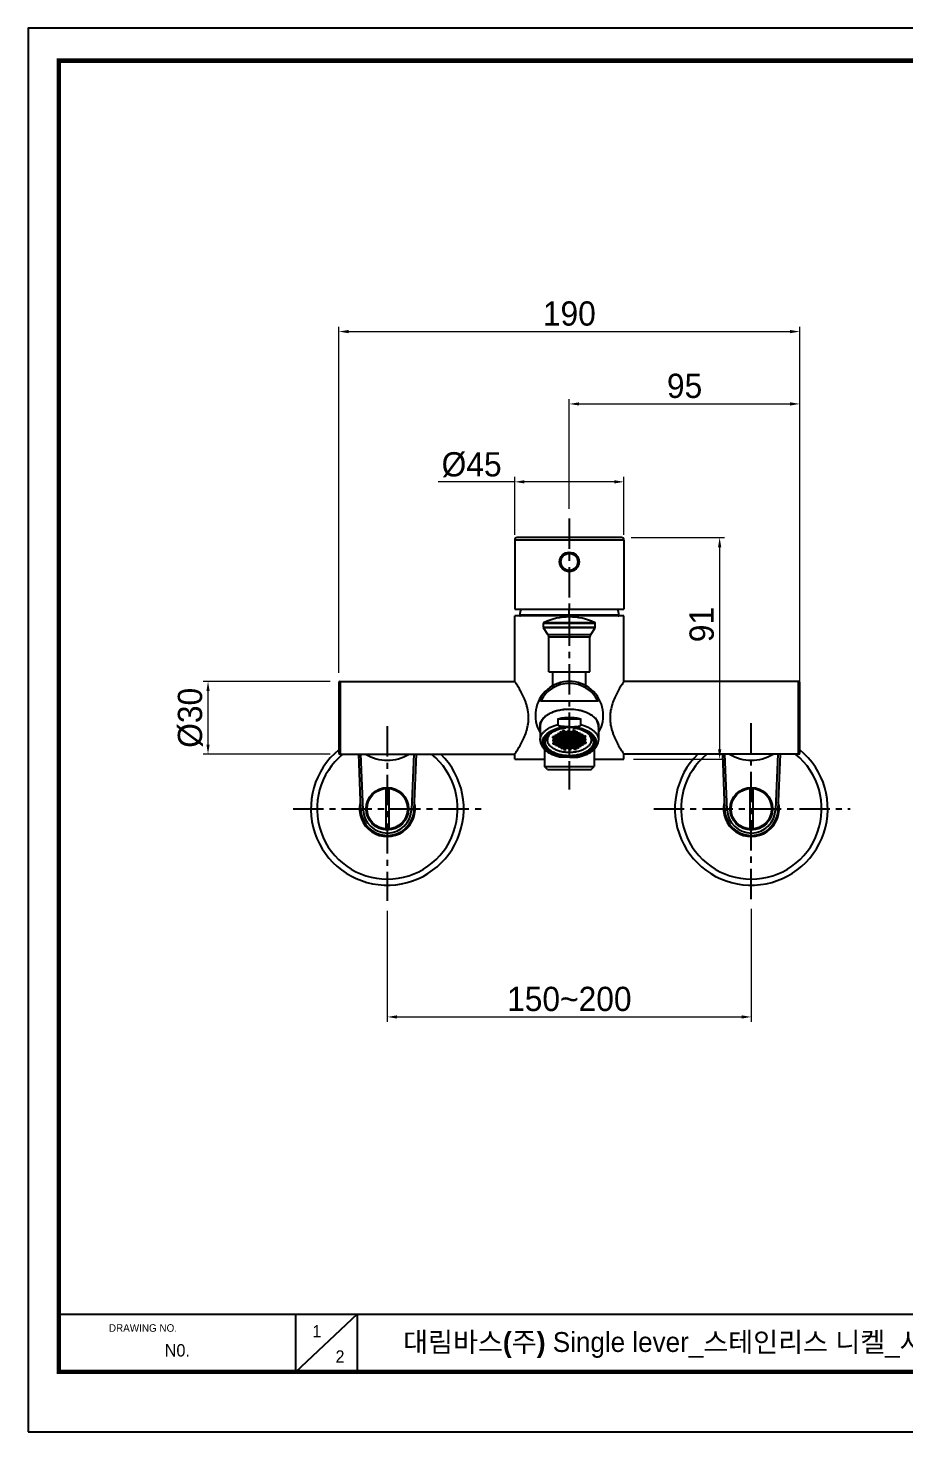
# Model space of a CAD drawing. Extents: x 0 to 790, y 0 to 579.
# Drawn here: x 0 to 361, y 0 to 579 of the extents above; entities that cross this region are included whole.
import ezdxf

# ---------------------------------------------------------------- set-up
doc = ezdxf.new("R2010")
doc.units = 0
doc.header["$LTSCALE"] = 10
doc.header["$MEASUREMENT"] = 0
doc.header["$PDMODE"] = 3
doc.header["$PDSIZE"] = -10
doc.linetypes.add('CENTER', pattern=[2, 1.25, -0.25, 0.25, -0.25])
doc.layers.get('0').update_dxf_attribs({"linetype": 'CONTINUOUS'})
doc.layers.get('DEFPOINTS').update_dxf_attribs({"linetype": 'CONTINUOUS'})
doc.layers.add('DEFAULT_1', color=7, linetype='CENTER')
doc.styles.add('Daelim Dimension', font='H2GTRE.TTF')
doc.styles.get("Standard").update_dxf_attribs({"font": 'H2GTRE.TTF'})
doc.styles.add('단선완성형', font='')
doc.styles.get('단선완성형').set_extended_font_data('Gulim')
doc.dimstyles.new('DEFAULT', dxfattribs={"dimscale": 2, "dimtxt": 2, "dimasz": 2, "dimexe": 0, "dimexo": 2, "dimgap": 1, "dimtad": 1, "dimdec": 1, "dimzin": 9, "dimdsep": 46, "dimtxsty": 'Daelim Dimension', "dimcen": 0.5, "dimclrd": 252, "dimclre": 252, "dimclrt": 3, "dimadec": 1, "dimazin": 0, "dimtfac": 1, "dimtdec": 1, "dimtix": 1, "dimtmove": 0, "dimatfit": 3, "dimfxl": 1, "dimtolj": 1, "dimtzin": 1, "dimlwd": 9, "dimlwe": 9, "dimarcsym": 0})

# ---------------------------------------------------------------- blocks, each defined once
blk = doc.blocks.new('*D0')
at = {"color": 5, "lineweight": 9, "ltscale": 0.5, "transparency": 16777216}
for p, q in [((128.04, 312.9), (128.04, 455.63)), ((132.04, 453.63), (314.04, 453.63)), ((318.04, 298.4), (318.04, 455.63))]:
    blk.add_line(p, q, dxfattribs=at)
at = {"color": 5, "ltscale": 0.5, "transparency": 16777216}
for points in [[(132.04, 454.3), (132.04, 452.97), (128.04, 453.63)], [(314.04, 454.3), (314.04, 452.97), (318.04, 453.63)]]:
    blk.add_solid(points, dxfattribs=at)
at = {"layer": 'DEFPOINTS', "color": 0, "ltscale": 0.5, "transparency": 16777216}
for p in [(318.04, 453.63), (128.04, 308.9), (318.04, 294.4)]:
    blk.add_point(p, dxfattribs=at)
at = {"color": 7, "ltscale": 0.5, "transparency": 16777216, "insert": (223.04, 466.09), "char_height": 10, "attachment_point": 2, "style": 'Daelim Dimension'}
blk.add_mtext('\\A1;190', dxfattribs=at)
blk = doc.blocks.new('*D1')
at = {"color": 5, "lineweight": 9, "ltscale": 0.5, "transparency": 16777216}
for p, q in [((223.04, 380.56), (223.04, 425.81)), ((227.04, 423.81), (314.04, 423.81)), ((318.04, 312.9), (318.04, 425.81))]:
    blk.add_line(p, q, dxfattribs=at)
at = {"color": 5, "ltscale": 0.5, "transparency": 16777216}
for points in [[(227.04, 424.48), (227.04, 423.15), (223.04, 423.81)], [(314.04, 424.48), (314.04, 423.15), (318.04, 423.81)]]:
    blk.add_solid(points, dxfattribs=at)
at = {"layer": 'DEFPOINTS', "color": 0, "ltscale": 0.5, "transparency": 16777216}
for p in [(318.04, 423.81), (223.04, 376.56), (318.04, 308.9)]:
    blk.add_point(p, dxfattribs=at)
at = {"color": 7, "ltscale": 0.5, "transparency": 16777216, "insert": (270.54, 436.27), "char_height": 10, "attachment_point": 2, "style": 'Daelim Dimension'}
blk.add_mtext('\\A1;95', dxfattribs=at)
blk = doc.blocks.new('*D2')
at = {"color": 5, "lineweight": 9, "ltscale": 0.5, "transparency": 16777216}
for p, q in [((200.54, 369.9), (200.54, 393.69)), ((245.54, 369.9), (245.54, 393.69)), ((200.54, 391.69), (169.03, 391.69)), ((241.54, 391.69), (204.54, 391.69))]:
    blk.add_line(p, q, dxfattribs=at)
at = {"color": 5, "ltscale": 0.5, "transparency": 16777216}
for points in [[(204.54, 392.36), (204.54, 391.03), (200.54, 391.69)], [(241.54, 392.36), (241.54, 391.03), (245.54, 391.69)]]:
    blk.add_solid(points, dxfattribs=at)
at = {"layer": 'DEFPOINTS', "color": 0, "ltscale": 0.5, "transparency": 16777216}
for p in [(245.54, 391.69), (200.54, 365.9), (245.54, 365.9)]:
    blk.add_point(p, dxfattribs=at)
at = {"color": 7, "ltscale": 0.5, "transparency": 16777216, "insert": (182.78, 403.92), "char_height": 10, "attachment_point": 2, "style": 'Daelim Dimension'}
blk.add_mtext('\\A1;%%c45', dxfattribs=at)
blk = doc.blocks.new('*D3')
at = {"color": 5, "lineweight": 9, "ltscale": 0.5, "transparency": 16777216}
for p, q in [((124.54, 309.4), (72.16, 309.4)), ((74.16, 283.4), (74.16, 305.4)), ((124.54, 279.4), (72.16, 279.4))]:
    blk.add_line(p, q, dxfattribs=at)
at = {"color": 5, "ltscale": 0.5, "transparency": 16777216}
for points in [[(73.49, 305.4), (74.82, 305.4), (74.16, 309.4)], [(73.49, 283.4), (74.82, 283.4), (74.16, 279.4)]]:
    blk.add_solid(points, dxfattribs=at)
at = {"layer": 'DEFPOINTS', "color": 0, "ltscale": 0.5, "transparency": 16777216}
for p in [(74.16, 309.4), (128.54, 309.4), (128.54, 279.4)]:
    blk.add_point(p, dxfattribs=at)
at = {"color": 7, "ltscale": 0.5, "transparency": 16777216, "insert": (61.7, 294.4), "char_height": 10, "attachment_point": 2, "rotation": 90, "style": 'Daelim Dimension'}
blk.add_mtext('\\A1;%%c30', dxfattribs=at)
blk = doc.blocks.new('*D4')
at = {"color": 5, "lineweight": 9, "ltscale": 0.5, "transparency": 16777216}
for p, q in [((148.04, 214.89), (148.04, 169.08)), ((298.04, 215.68), (298.04, 169.08)), ((152.04, 171.08), (294.04, 171.08))]:
    blk.add_line(p, q, dxfattribs=at)
at = {"color": 5, "ltscale": 0.5, "transparency": 16777216}
for points in [[(152.04, 171.74), (152.04, 170.41), (148.04, 171.08)], [(294.04, 171.74), (294.04, 170.41), (298.04, 171.08)]]:
    blk.add_solid(points, dxfattribs=at)
at = {"layer": 'DEFPOINTS', "color": 0, "ltscale": 0.5, "transparency": 16777216}
for p in [(148.04, 218.89), (298.04, 219.68), (298.04, 171.08)]:
    blk.add_point(p, dxfattribs=at)
at = {"color": 7, "ltscale": 0.5, "transparency": 16777216, "insert": (223.04, 183.52), "char_height": 10, "attachment_point": 2, "style": 'Daelim Dimension'}
blk.add_mtext('\\A1;150~200', dxfattribs=at)
blk = doc.blocks.new('*D9')
at = {"color": 5, "lineweight": 9, "ltscale": 0.5, "transparency": 16777216}
for p, q in [((248.54, 368.7), (286.98, 368.7)), ((284.98, 364.7), (284.98, 281.4)), ((249.54, 277.4), (286.98, 277.4))]:
    blk.add_line(p, q, dxfattribs=at)
at = {"color": 5, "ltscale": 0.5, "transparency": 16777216}
for points in [[(284.32, 364.7), (285.65, 364.7), (284.98, 368.7)], [(284.32, 281.4), (285.65, 281.4), (284.98, 277.4)]]:
    blk.add_solid(points, dxfattribs=at)
at = {"layer": 'DEFPOINTS', "color": 0, "ltscale": 0.5, "transparency": 16777216}
for p in [(244.54, 368.7), (245.54, 277.4), (284.98, 277.4)]:
    blk.add_point(p, dxfattribs=at)
at = {"color": 7, "ltscale": 0.5, "transparency": 16777216, "insert": (272.56, 332.85), "char_height": 10, "attachment_point": 2, "rotation": 90, "style": 'Daelim Dimension'}
blk.add_mtext('\\A1;91', dxfattribs=at)

msp = doc.modelspace()

# ---------------------------------------------------------------- linework, layer by layer
at = {"linetype": 'Continuous'}
for p, q in [((200.54, 367.7), (200.54, 339.2)), ((245.54, 367.7), (200.54, 367.7)), ((244.54, 368.7), (201.54, 368.7)), ((245.54, 367.7), (245.54, 339.2)), ((200.54, 339.2), (245.54, 339.2)), ((200.54, 309.4), (200.54, 336.4)), ((245.54, 336.4), (200.54, 336.4)), ((222.94, 336.75), (202.59, 336.75)), ((223.04, 336.75), (222.94, 336.75)), ((223.04, 336.75), (223.04, 339.2)), ((243.49, 336.75), (223.04, 336.75)), ((245.54, 309.4), (245.54, 336.4)), ((212.34, 331.82), (212.34, 333.28)), ((233.74, 333.28), (212.34, 333.28)), ((212.34, 331.82), (233.74, 331.82)), ((214.21, 328.8), (212.42, 331.54)), ((233.65, 331.54), (212.42, 331.54)), ((212.63, 333.73), (233.44, 333.73)), ((231.86, 328.8), (233.65, 331.54)), ((233.74, 331.82), (233.74, 333.28)), ((214.21, 328.8), (231.86, 328.8)), ((214.54, 313.3), (214.54, 327.71)), ((231.54, 327.71), (214.54, 327.71)), ((231.54, 313.3), (231.54, 327.71)), ((214.54, 313.3), (231.54, 313.3)), ((216.29, 307.9), (216.29, 313.3)), ((229.79, 307.9), (229.79, 313.3)), ((128.04, 308.9), (128.04, 279.9)), ((128.54, 309.4), (128.54, 279.4)), ((128.54, 309.4), (200.54, 309.4)), ((216.29, 307.9), (216.82, 307.9)), ((229.29, 307.9), (229.79, 307.9)), ((317.54, 309.4), (245.54, 309.4)), ((317.54, 279.4), (317.54, 309.4)), ((318.04, 279.9), (318.04, 308.9)), ((211.28, 301.4), (234.79, 301.4)), ((211.04, 290.99), (211.04, 285.25)), ((218.24, 294.02), (227.83, 294.02)), ((218.24, 294.02), (218.24, 291.56)), ((222.99, 290.74), (223.04, 290.74)), ((227.83, 291.56), (227.83, 294.02)), ((235.04, 290.99), (235.04, 285.25)), ((214.04, 286.2), (213.56, 286.64)), ((213.91, 284.96), (214.08, 284.86)), ((214.04, 287.28), (214.04, 285.25)), ((216.6, 286.67), (216.1, 286.51)), ((216.1, 286.51), (216.1, 286.18)), ((216.1, 286.18), (216.6, 286.01)), ((216.68, 285.46), (216.18, 285.29)), ((216.18, 285.29), (216.18, 284.96)), ((216.18, 284.96), (216.68, 284.79)), ((216.75, 284.24), (216.25, 284.07)), ((216.25, 284.07), (216.25, 283.74)), ((216.25, 283.74), (216.75, 283.58)), ((217.1, 286.51), (216.6, 286.67)), ((216.6, 286.01), (216.6, 286.67)), ((216.6, 286.01), (217.1, 286.18)), ((217.18, 285.29), (216.68, 285.46)), ((216.68, 284.79), (216.68, 285.46)), ((216.68, 284.79), (217.18, 284.96)), ((217.25, 284.07), (216.75, 284.24)), ((216.75, 283.58), (216.75, 284.24)), ((216.75, 283.58), (217.25, 283.74)), ((217.1, 286.18), (217.1, 286.51)), ((217.62, 287.3), (217.12, 287.14)), ((217.12, 287.14), (217.12, 286.8)), ((217.12, 286.8), (217.62, 286.64)), ((217.18, 284.96), (217.18, 285.29)), ((217.7, 286.09), (217.2, 285.92)), ((217.2, 285.92), (217.2, 285.59)), ((217.2, 285.59), (217.7, 285.42)), ((217.25, 283.74), (217.25, 284.07)), ((217.77, 284.87), (217.27, 284.7)), ((217.27, 284.7), (217.27, 284.37)), ((217.27, 284.37), (217.77, 284.21)), ((217.85, 283.65), (217.35, 283.49)), ((218.12, 287.14), (217.62, 287.3)), ((217.62, 286.64), (217.62, 287.3)), ((217.62, 286.64), (218.12, 286.8)), ((218.2, 285.92), (217.7, 286.09)), ((217.7, 285.42), (217.7, 286.09)), ((217.7, 285.42), (218.2, 285.59)), ((218.27, 284.7), (217.77, 284.87)), ((217.77, 284.21), (217.77, 284.87)), ((217.77, 284.21), (218.27, 284.37)), ((218.35, 283.49), (217.85, 283.65)), ((217.85, 282.99), (217.85, 283.65)), ((218.12, 286.8), (218.12, 287.14)), ((218.65, 287.93), (218.15, 287.76)), ((218.15, 287.76), (218.15, 287.43)), ((218.15, 287.43), (218.65, 287.27)), ((218.2, 285.59), (218.2, 285.92)), ((218.72, 286.71), (218.22, 286.55)), ((218.22, 286.55), (218.22, 286.22)), ((218.22, 286.22), (218.72, 286.05)), ((218.27, 284.37), (218.27, 284.7)), ((218.8, 285.5), (218.3, 285.33)), ((218.3, 285.33), (218.3, 285)), ((218.3, 285), (218.8, 284.84)), ((218.87, 284.28), (218.37, 284.12)), ((218.37, 284.12), (218.37, 283.79)), ((218.37, 283.79), (218.87, 283.62)), ((219.15, 287.76), (218.65, 287.93)), ((218.65, 287.27), (218.65, 287.93)), ((218.65, 287.27), (219.15, 287.43)), ((219.22, 286.55), (218.72, 286.71)), ((218.72, 286.05), (218.72, 286.71)), ((218.72, 286.05), (219.22, 286.22)), ((219.3, 285.33), (218.8, 285.5)), ((218.8, 284.84), (218.8, 285.5)), ((218.8, 284.84), (219.3, 285)), ((219.37, 284.12), (218.87, 284.28)), ((218.87, 283.62), (218.87, 284.28)), ((218.87, 283.62), (219.37, 283.79)), ((219.15, 287.43), (219.15, 287.76)), ((219.67, 288.56), (219.17, 288.39)), ((219.17, 288.39), (219.17, 288.06)), ((219.17, 288.06), (219.67, 287.9)), ((219.22, 286.22), (219.22, 286.55)), ((219.74, 287.34), (219.24, 287.18)), ((219.24, 287.18), (219.24, 286.85)), ((219.24, 286.85), (219.74, 286.68)), ((219.3, 285), (219.3, 285.33)), ((219.82, 286.13), (219.32, 285.96)), ((219.32, 285.96), (219.32, 285.63)), ((219.32, 285.63), (219.82, 285.47)), ((219.37, 283.79), (219.37, 284.12)), ((219.89, 284.91), (219.39, 284.75)), ((219.39, 284.75), (219.39, 284.41)), ((219.39, 284.41), (219.89, 284.25)), ((219.97, 283.7), (219.47, 283.53)), ((220.17, 288.39), (219.67, 288.56)), ((219.67, 287.9), (219.67, 288.56)), ((219.67, 287.9), (220.17, 288.06)), ((220.24, 287.18), (219.74, 287.34)), ((219.74, 286.68), (219.74, 287.34)), ((219.74, 286.68), (220.24, 286.85)), ((220.32, 285.96), (219.82, 286.13)), ((219.82, 285.47), (219.82, 286.13)), ((219.82, 285.47), (220.32, 285.63)), ((220.39, 284.75), (219.89, 284.91)), ((219.89, 284.25), (219.89, 284.91)), ((219.89, 284.25), (220.39, 284.41)), ((220.47, 283.53), (219.97, 283.7)), ((219.97, 283.03), (219.97, 283.7)), ((220.17, 288.06), (220.17, 288.39)), ((220.69, 289.19), (220.19, 289.02)), ((220.19, 289.02), (220.19, 288.69)), ((220.19, 288.69), (220.69, 288.53)), ((220.24, 286.85), (220.24, 287.18)), ((220.77, 287.97), (220.27, 287.81)), ((220.27, 287.81), (220.27, 287.48)), ((220.27, 287.48), (220.77, 287.31)), ((220.32, 285.63), (220.32, 285.96)), ((220.84, 286.76), (220.34, 286.59)), ((220.34, 286.59), (220.34, 286.26)), ((220.34, 286.26), (220.84, 286.09)), ((220.39, 284.41), (220.39, 284.75)), ((220.92, 285.54), (220.42, 285.38)), ((220.42, 285.38), (220.42, 285.04)), ((220.42, 285.04), (220.92, 284.88)), ((220.99, 284.32), (220.49, 284.16)), ((220.49, 284.16), (220.49, 283.83)), ((220.49, 283.83), (220.99, 283.66)), ((221.19, 289.02), (220.69, 289.19)), ((220.69, 288.53), (220.69, 289.19)), ((220.69, 288.53), (221.19, 288.69)), ((221.27, 287.81), (220.77, 287.97)), ((220.77, 287.31), (220.77, 287.97)), ((220.77, 287.31), (221.27, 287.48)), ((221.34, 286.59), (220.84, 286.76)), ((220.84, 286.09), (220.84, 286.76)), ((220.84, 286.09), (221.34, 286.26)), ((221.42, 285.38), (220.92, 285.54)), ((220.92, 284.88), (220.92, 285.54)), ((220.92, 284.88), (221.42, 285.04)), ((221.49, 284.16), (220.99, 284.32)), ((220.99, 283.66), (220.99, 284.32)), ((220.99, 283.66), (221.49, 283.83)), ((221.19, 288.69), (221.19, 289.02)), ((221.27, 287.48), (221.27, 287.81)), ((221.79, 288.6), (221.29, 288.44)), ((221.29, 288.44), (221.29, 288.11)), ((221.29, 288.11), (221.79, 287.94)), ((221.34, 286.26), (221.34, 286.59)), ((221.86, 287.39), (221.36, 287.22)), ((221.36, 287.22), (221.36, 286.89)), ((221.36, 286.89), (221.86, 286.72)), ((221.42, 285.04), (221.42, 285.38)), ((221.94, 286.17), (221.44, 286)), ((221.44, 286), (221.44, 285.67)), ((221.44, 285.67), (221.94, 285.51)), ((221.49, 283.83), (221.49, 284.16)), ((222.01, 284.95), (221.51, 284.79)), ((221.51, 284.79), (221.51, 284.46)), ((221.51, 284.46), (222.01, 284.29)), ((222.09, 283.74), (221.59, 283.57)), ((222.29, 288.44), (221.79, 288.6)), ((221.79, 287.94), (221.79, 288.6)), ((221.79, 287.94), (222.29, 288.11)), ((222.36, 287.22), (221.86, 287.39)), ((221.86, 286.72), (221.86, 287.39)), ((221.86, 286.72), (222.36, 286.89)), ((222.44, 286), (221.94, 286.17)), ((221.94, 285.51), (221.94, 286.17)), ((221.94, 285.51), (222.44, 285.67)), ((222.51, 284.79), (222.01, 284.95)), ((222.01, 284.29), (222.01, 284.95)), ((222.01, 284.29), (222.51, 284.46)), ((222.59, 283.57), (222.09, 283.74)), ((222.09, 283.08), (222.09, 283.74)), ((222.29, 288.11), (222.29, 288.44)), ((222.81, 289.23), (222.31, 289.07)), ((222.31, 289.07), (222.31, 288.73)), ((222.31, 288.73), (222.81, 288.57)), ((222.36, 286.89), (222.36, 287.22)), ((222.89, 288.02), (222.39, 287.85)), ((222.39, 287.85), (222.39, 287.52)), ((222.39, 287.52), (222.89, 287.35)), ((222.44, 285.67), (222.44, 286)), ((222.96, 286.8), (222.46, 286.63)), ((222.46, 286.63), (222.46, 286.3)), ((222.46, 286.3), (222.96, 286.14)), ((222.51, 284.46), (222.51, 284.79)), ((223.04, 285.58), (222.54, 285.42)), ((222.54, 285.42), (222.54, 285.09)), ((222.54, 285.09), (223.04, 284.92)), ((223.11, 284.37), (222.61, 284.2)), ((222.61, 284.2), (222.61, 283.87)), ((222.61, 283.87), (223.11, 283.71)), ((223.31, 289.07), (222.81, 289.23)), ((222.81, 288.57), (222.81, 289.23)), ((222.81, 288.57), (223.31, 288.73)), ((223.39, 287.85), (222.89, 288.02)), ((222.89, 287.35), (222.89, 288.02)), ((222.89, 287.35), (223.39, 287.52)), ((223.46, 286.63), (222.96, 286.8)), ((222.96, 286.14), (222.96, 286.8)), ((222.96, 286.14), (223.46, 286.3)), ((223.54, 285.42), (223.04, 285.58)), ((223.04, 285.58), (223.04, 284.92)), ((223.04, 284.92), (223.54, 285.09)), ((223.61, 284.2), (223.11, 284.37)), ((223.11, 283.71), (223.11, 284.37)), ((223.11, 283.71), (223.61, 283.87)), ((223.31, 288.73), (223.31, 289.07)), ((223.39, 287.52), (223.39, 287.85)), ((223.91, 288.64), (223.41, 288.48)), ((223.41, 288.48), (223.41, 288.15)), ((223.41, 288.15), (223.91, 287.98)), ((223.46, 286.3), (223.46, 286.63)), ((223.98, 287.43), (223.48, 287.26)), ((223.48, 287.26), (223.48, 286.93)), ((223.48, 286.93), (223.98, 286.77)), ((223.54, 285.09), (223.54, 285.42)), ((224.06, 286.21), (223.56, 286.05)), ((223.56, 286.05), (223.56, 285.72)), ((223.56, 285.72), (224.06, 285.55)), ((223.61, 283.87), (223.61, 284.2)), ((224.13, 285), (223.63, 284.83)), ((223.63, 284.83), (223.63, 284.5)), ((223.63, 284.5), (224.13, 284.33)), ((224.21, 283.78), (223.71, 283.62)), ((223.71, 283.62), (223.71, 283.28)), ((224.41, 288.48), (223.91, 288.64)), ((223.91, 287.98), (223.91, 288.64)), ((223.91, 287.98), (224.41, 288.15)), ((224.48, 287.26), (223.98, 287.43)), ((223.98, 286.77), (223.98, 287.43)), ((223.98, 286.77), (224.48, 286.93)), ((224.56, 286.05), (224.06, 286.21)), ((224.06, 285.55), (224.06, 286.21)), ((224.06, 285.55), (224.56, 285.72)), ((224.63, 284.83), (224.13, 285)), ((224.13, 284.33), (224.13, 285)), ((224.13, 284.33), (224.63, 284.5)), ((224.71, 283.62), (224.21, 283.78)), ((224.21, 283.12), (224.21, 283.78)), ((224.41, 288.15), (224.41, 288.48)), ((224.93, 289.27), (224.43, 289.11)), ((224.43, 289.11), (224.43, 288.78)), ((224.43, 288.78), (224.93, 288.61)), ((224.48, 286.93), (224.48, 287.26)), ((225.01, 288.06), (224.51, 287.89)), ((224.51, 287.89), (224.51, 287.56)), ((224.51, 287.56), (225.01, 287.4)), ((224.56, 285.72), (224.56, 286.05)), ((225.08, 286.84), (224.58, 286.68)), ((224.58, 286.68), (224.58, 286.35)), ((224.58, 286.35), (225.08, 286.18)), ((224.63, 284.5), (224.63, 284.83)), ((225.16, 285.63), (224.66, 285.46)), ((224.66, 285.46), (224.66, 285.13)), ((224.66, 285.13), (225.16, 284.96)), ((224.71, 283.28), (224.71, 283.62)), ((225.23, 284.41), (224.73, 284.24)), ((224.73, 284.24), (224.73, 283.91)), ((224.73, 283.91), (225.23, 283.75)), ((225.43, 289.11), (224.93, 289.27)), ((224.93, 288.61), (224.93, 289.27)), ((224.93, 288.61), (225.43, 288.78)), ((225.51, 287.89), (225.01, 288.06)), ((225.01, 287.4), (225.01, 288.06)), ((225.01, 287.4), (225.51, 287.56)), ((225.58, 286.68), (225.08, 286.84)), ((225.08, 286.18), (225.08, 286.84)), ((225.08, 286.18), (225.58, 286.35)), ((225.66, 285.46), (225.16, 285.63)), ((225.16, 284.96), (225.16, 285.63)), ((225.16, 284.96), (225.66, 285.13)), ((225.73, 284.24), (225.23, 284.41)), ((225.23, 283.75), (225.23, 284.41)), ((225.23, 283.75), (225.73, 283.91)), ((225.43, 288.78), (225.43, 289.11)), ((225.51, 287.56), (225.51, 287.89)), ((226.03, 288.69), (225.53, 288.52)), ((225.53, 288.52), (225.53, 288.19)), ((225.53, 288.19), (226.03, 288.02)), ((225.58, 286.35), (225.58, 286.68)), ((226.1, 287.47), (225.6, 287.31)), ((225.6, 287.31), (225.6, 286.97)), ((225.6, 286.97), (226.1, 286.81)), ((225.66, 285.13), (225.66, 285.46)), ((226.18, 286.26), (225.68, 286.09)), ((225.68, 286.09), (225.68, 285.76)), ((225.68, 285.76), (226.18, 285.59)), ((225.73, 283.91), (225.73, 284.24)), ((226.25, 285.04), (225.75, 284.87)), ((225.75, 284.87), (225.75, 284.54)), ((225.75, 284.54), (226.25, 284.38)), ((226.33, 283.82), (225.83, 283.66)), ((225.83, 283.66), (225.83, 283.33)), ((226.53, 288.52), (226.03, 288.69)), ((226.03, 288.02), (226.03, 288.69)), ((226.03, 288.02), (226.53, 288.19)), ((226.6, 287.31), (226.1, 287.47)), ((226.1, 286.81), (226.1, 287.47)), ((226.1, 286.81), (226.6, 286.97)), ((226.68, 286.09), (226.18, 286.26)), ((226.18, 285.59), (226.18, 286.26)), ((226.18, 285.59), (226.68, 285.76)), ((226.75, 284.87), (226.25, 285.04)), ((226.25, 284.38), (226.25, 285.04)), ((226.25, 284.38), (226.75, 284.54)), ((226.83, 283.66), (226.33, 283.82)), ((226.33, 283.16), (226.33, 283.82)), ((226.53, 288.19), (226.53, 288.52)), ((226.6, 286.97), (226.6, 287.31)), ((227.13, 288.1), (226.63, 287.93)), ((226.63, 287.93), (226.63, 287.6)), ((226.63, 287.6), (227.13, 287.44)), ((226.68, 285.76), (226.68, 286.09)), ((227.2, 286.88), (226.7, 286.72)), ((226.7, 286.72), (226.7, 286.39)), ((226.7, 286.39), (227.2, 286.22)), ((226.75, 284.54), (226.75, 284.87)), ((227.28, 285.67), (226.78, 285.5)), ((226.78, 285.5), (226.78, 285.17)), ((226.78, 285.17), (227.28, 285.01)), ((226.83, 283.33), (226.83, 283.66)), ((227.35, 284.45), (226.85, 284.29)), ((226.85, 284.29), (226.85, 283.96)), ((226.85, 283.96), (227.35, 283.79)), ((227.63, 287.93), (227.13, 288.1)), ((227.13, 287.44), (227.13, 288.1)), ((227.13, 287.44), (227.63, 287.6)), ((227.7, 286.72), (227.2, 286.88)), ((227.2, 286.22), (227.2, 286.88)), ((227.2, 286.22), (227.7, 286.39)), ((227.78, 285.5), (227.28, 285.67)), ((227.28, 285.01), (227.28, 285.67)), ((227.28, 285.01), (227.78, 285.17)), ((227.85, 284.29), (227.35, 284.45)), ((227.35, 283.79), (227.35, 284.45)), ((227.35, 283.79), (227.85, 283.96)), ((227.63, 287.6), (227.63, 287.93)), ((227.7, 286.39), (227.7, 286.72)), ((228.22, 287.51), (227.72, 287.35)), ((227.72, 287.35), (227.72, 287.02)), ((227.72, 287.02), (228.22, 286.85)), ((227.78, 285.17), (227.78, 285.5)), ((228.3, 286.3), (227.8, 286.13)), ((227.8, 286.13), (227.8, 285.8)), ((227.8, 285.8), (228.3, 285.64)), ((227.85, 283.96), (227.85, 284.29)), ((228.37, 285.08), (227.87, 284.92)), ((227.87, 284.92), (227.87, 284.58)), ((227.87, 284.58), (228.37, 284.42)), ((228.45, 283.87), (227.95, 283.7)), ((227.95, 283.7), (227.95, 283.37)), ((228.72, 287.35), (228.22, 287.51)), ((228.22, 286.85), (228.22, 287.51)), ((228.22, 286.85), (228.72, 287.02)), ((228.8, 286.13), (228.3, 286.3)), ((228.3, 285.64), (228.3, 286.3)), ((228.3, 285.64), (228.8, 285.8)), ((228.87, 284.92), (228.37, 285.08)), ((228.37, 284.42), (228.37, 285.08)), ((228.37, 284.42), (228.87, 284.58)), ((228.95, 283.7), (228.45, 283.87)), ((228.45, 283.2), (228.45, 283.87)), ((228.72, 287.02), (228.72, 287.35)), ((228.8, 285.8), (228.8, 286.13)), ((229.32, 286.93), (228.82, 286.76)), ((228.82, 286.76), (228.82, 286.43)), ((228.82, 286.43), (229.32, 286.26)), ((228.87, 284.58), (228.87, 284.92)), ((229.4, 285.71), (228.9, 285.55)), ((228.9, 285.55), (228.9, 285.21)), ((228.9, 285.21), (229.4, 285.05)), ((228.95, 283.37), (228.95, 283.7)), ((229.47, 284.49), (228.97, 284.33)), ((228.97, 284.33), (228.97, 284)), ((228.97, 284), (229.47, 283.83)), ((229.82, 286.76), (229.32, 286.93)), ((229.32, 286.26), (229.32, 286.93)), ((229.32, 286.26), (229.82, 286.43)), ((229.9, 285.55), (229.4, 285.71)), ((229.4, 285.05), (229.4, 285.71)), ((229.4, 285.05), (229.9, 285.21)), ((229.97, 284.33), (229.47, 284.49)), ((229.47, 283.83), (229.47, 284.49)), ((229.47, 283.83), (229.97, 284)), ((229.82, 286.43), (229.82, 286.76)), ((229.9, 285.21), (229.9, 285.55)), ((229.97, 284), (229.97, 284.33)), ((231.99, 284.86), (232.16, 284.96)), ((232.04, 287.28), (232.04, 285.25)), ((232.51, 286.65), (232.04, 286.2)), ((128.54, 279.4), (200.54, 279.4)), ((136.13, 279.4), (137.04, 256.46)), ((138.04, 256.5), (137.13, 279.4)), ((158.94, 279.4), (158.03, 256.62)), ((159.95, 279.4), (159.03, 256.59)), ((200.54, 277.4), (200.54, 279.4)), ((212.79, 281.43), (212.79, 274.3)), ((217.35, 283.49), (217.35, 283.16)), ((217.35, 283.16), (217.85, 282.99)), ((217.85, 282.99), (218.35, 283.16)), ((218.35, 283.16), (218.35, 283.49)), ((218.94, 283.07), (218.44, 282.9)), ((218.44, 282.9), (218.44, 282.57)), ((218.44, 282.57), (218.94, 282.4)), ((219.44, 282.9), (218.94, 283.07)), ((218.94, 282.4), (218.94, 283.07)), ((218.94, 282.4), (219.44, 282.57)), ((219.44, 282.57), (219.44, 282.9)), ((219.47, 283.53), (219.47, 283.2)), ((219.47, 283.2), (219.97, 283.03)), ((220.04, 282.48), (219.54, 282.31)), ((219.54, 282.31), (219.54, 281.98)), ((219.54, 281.98), (220.04, 281.82)), ((219.97, 283.03), (220.47, 283.2)), ((220.54, 282.31), (220.04, 282.48)), ((220.04, 281.82), (220.04, 282.48)), ((220.04, 281.82), (220.54, 281.98)), ((220.47, 283.2), (220.47, 283.53)), ((220.54, 281.98), (220.54, 282.31)), ((221.06, 283.11), (220.56, 282.94)), ((220.56, 282.94), (220.56, 282.61)), ((220.56, 282.61), (221.06, 282.45)), ((221.14, 281.89), (220.64, 281.73)), ((220.64, 281.73), (220.64, 281.4)), ((220.64, 281.4), (221.14, 281.23)), ((221.56, 282.94), (221.06, 283.11)), ((221.06, 282.45), (221.06, 283.11)), ((221.06, 282.45), (221.56, 282.61)), ((221.64, 281.73), (221.14, 281.89)), ((221.14, 281.23), (221.14, 281.89)), ((221.14, 281.23), (221.64, 281.4)), ((221.56, 282.61), (221.56, 282.94)), ((221.59, 283.57), (221.59, 283.24)), ((221.59, 283.24), (222.09, 283.08)), ((221.64, 281.4), (221.64, 281.73)), ((222.16, 282.52), (221.66, 282.36)), ((221.66, 282.36), (221.66, 282.03)), ((221.66, 282.03), (222.16, 281.86)), ((222.09, 283.08), (222.59, 283.24)), ((222.66, 282.36), (222.16, 282.52)), ((222.16, 281.86), (222.16, 282.52)), ((222.16, 281.86), (222.66, 282.03)), ((222.59, 283.24), (222.59, 283.57)), ((222.66, 282.03), (222.66, 282.36)), ((223.18, 283.15), (222.68, 282.99)), ((222.68, 282.99), (222.68, 282.65)), ((222.68, 282.65), (223.18, 282.49)), ((223.26, 281.94), (222.76, 281.77)), ((222.76, 281.77), (222.76, 281.44)), ((222.76, 281.44), (223.26, 281.27)), ((223.08, 278.12), (223.04, 278.12)), ((223.68, 282.99), (223.18, 283.15)), ((223.18, 282.49), (223.18, 283.15)), ((223.18, 282.49), (223.68, 282.65)), ((223.76, 281.77), (223.26, 281.94)), ((223.26, 281.27), (223.26, 281.94)), ((223.26, 281.27), (223.76, 281.44)), ((223.68, 282.65), (223.68, 282.99)), ((223.71, 283.28), (224.21, 283.12)), ((223.76, 281.44), (223.76, 281.77)), ((224.28, 282.56), (223.78, 282.4)), ((223.78, 282.4), (223.78, 282.07)), ((223.78, 282.07), (224.28, 281.9)), ((224.21, 283.12), (224.71, 283.28)), ((224.78, 282.4), (224.28, 282.56)), ((224.28, 281.9), (224.28, 282.56)), ((224.28, 281.9), (224.78, 282.07)), ((224.78, 282.07), (224.78, 282.4)), ((225.3, 283.19), (224.8, 283.03)), ((224.8, 283.03), (224.8, 282.7)), ((224.8, 282.7), (225.3, 282.53)), ((225.38, 281.98), (224.88, 281.81)), ((224.88, 281.81), (224.88, 281.48)), ((224.88, 281.48), (225.38, 281.32)), ((225.8, 283.03), (225.3, 283.19)), ((225.3, 282.53), (225.3, 283.19)), ((225.3, 282.53), (225.8, 282.7)), ((225.88, 281.81), (225.38, 281.98)), ((225.38, 281.32), (225.38, 281.98)), ((225.38, 281.32), (225.88, 281.48)), ((225.8, 282.7), (225.8, 283.03)), ((225.83, 283.33), (226.33, 283.16)), ((225.88, 281.48), (225.88, 281.81)), ((226.4, 282.61), (225.9, 282.44)), ((225.9, 282.44), (225.9, 282.11)), ((225.9, 282.11), (226.4, 281.94)), ((226.33, 283.16), (226.83, 283.33)), ((226.9, 282.44), (226.4, 282.61)), ((226.4, 281.94), (226.4, 282.61)), ((226.4, 281.94), (226.9, 282.11)), ((226.9, 282.11), (226.9, 282.44)), ((227.42, 283.24), (226.92, 283.07)), ((226.92, 283.07), (226.92, 282.74)), ((226.92, 282.74), (227.42, 282.57)), ((227.92, 283.07), (227.42, 283.24)), ((227.42, 282.57), (227.42, 283.24)), ((227.42, 282.57), (227.92, 282.74)), ((227.92, 282.74), (227.92, 283.07)), ((227.95, 283.37), (228.45, 283.2)), ((228.45, 283.2), (228.95, 283.37)), ((233.29, 281.43), (233.29, 274.3)), ((317.54, 279.4), (245.54, 279.4)), ((245.54, 277.4), (245.54, 279.4)), ((286.13, 279.4), (287.04, 256.46)), ((288.04, 256.5), (287.13, 279.4)), ((308.94, 279.4), (308.03, 256.62)), ((309.95, 279.4), (309.03, 256.59)), ((200.54, 277.4), (212.79, 277.4)), ((213.99, 273.1), (212.79, 274.3)), ((212.79, 274.3), (233.29, 274.3)), ((213.99, 273.1), (232.09, 273.1)), ((232.09, 273.1), (233.29, 274.3)), ((233.29, 277.4), (245.54, 277.4)), ((147.44, 265.23), (147.44, 248.57)), ((148.64, 265.23), (148.64, 248.57)), ((297.44, 265.23), (297.44, 248.57)), ((298.64, 265.23), (298.64, 248.57)), ((137.04, 256.46), (138.04, 256.5)), ((158.03, 256.62), (159.03, 256.59)), ((287.04, 256.46), (288.04, 256.5)), ((308.03, 256.62), (309.03, 256.59))]:
    msp.add_line(p, q, dxfattribs=at)
at = {"color": 5}
msp.add_line((12.7, 48.49), (648.72, 48.49), dxfattribs=at)
at = {"color": 5, "ltscale": 40}
for p, q in [((110.19, 48.49), (110.19, 24.69)), ((110.19, 48.49), (110.19, 24.69)), ((135.67, 48.49), (110.19, 24.69)), ((135.67, 48.49), (110.19, 24.69)), ((135.67, 48.49), (135.67, 24.69)), ((135.67, 48.49), (135.67, 24.69))]:
    msp.add_line(p, q, dxfattribs=at)
at = {"ltscale": 0.5}
msp.add_lwpolyline([(0, 0), (789.88, 0), (789.88, 578.76), (0, 578.76)], close=True, dxfattribs=at)
at = {"color": 5, "linetype": 'ByBlock', "lineweight": 200, "const_width": 1.82}
msp.add_lwpolyline([(12.7, 24.78), (777.1, 24.78), (777.1, 565.32), (12.7, 565.32)], close=True, dxfattribs=at)
at = {"linetype": 'Continuous'}
for centre, radius in [((223.04, 358.7), 4), ((223.04, 358.7), 3.5), ((148.04, 256.9), 8.75), ((148.04, 256.9), 8.5), ((148.04, 256.9), 8.35), ((298.04, 256.9), 8.75), ((298.04, 256.9), 8.5), ((298.04, 256.9), 8.35)]:
    msp.add_circle(centre, radius, dxfattribs=at)
for centre, radius, start, end in [((201.54, 367.7), 1, 90, 180), ((244.54, 367.7), 1, 0, 90), ((202.88, 336.7), 0.3, 171.41913, 270), ((242.14, 330.78), 40, 167.83333, 171.42244), ((223.04, 311), 25, 65.39712, 114.60288), ((203.93, 330.78), 40, 8.57756, 12.16667), ((243.19, 336.7), 0.3, 270, 8.58087), ((212.84, 333.28), 0.5, 114.60288, 180), ((212.84, 331.82), 0.5, 180, 213.18036), ((233.24, 333.28), 0.5, 0, 65.39712), ((233.24, 331.82), 0.5, 326.81964, 0), ((212.54, 327.71), 2, 0, 33.18036), ((233.54, 327.71), 2, 146.81964, 180), ((128.54, 308.9), 0.5, 90, 180), ((223.04, 295.4), 14, 329.00398, 210.99611), ((223.04, 295.4), 13.2, 27.03569, 152.96431), ((317.54, 308.9), 0.5, 0, 90), ((222.97, 277.52), 20.38, 96.40992, 97.15937), ((222.97, 277.83), 20.04, 96.51367, 97.26507), ((223.03, 276.79), 21.11, 89.99632, 96.37357), ((223.03, 277.12), 20.75, 89.99492, 96.47687), ((224.46, 282.74), 14.97, 68.3369, 69.45612), ((214.92, 290.9), 4.08, 168.00017, 179.94999), ((214.94, 291.73), 4.1, 185.84967, 190.91194), ((215, 291.74), 4.17, 190.90197, 191.22348), ((215.09, 291.76), 4.25, 191.23979, 195.88152), ((215.02, 291.72), 3.98, 171.55077, 179.97453), ((214.98, 291.72), 3.95, 180.00281, 183.5587), ((216.47, 291.87), 4.75, 149.69436, 153.96933), ((229.65, 291.89), 4.69, 26.01134, 30.33895), ((231.05, 291.72), 3.98, 0.02459, 8.33718), ((231.09, 291.72), 3.95, 356.45061, 359.99721), ((230.99, 291.76), 4.25, 344.10229, 348.76524), ((231.18, 290.9), 4.05, 0.0145, 12.05088), ((231.14, 291.73), 4.1, 349.07423, 354.15017), ((231.07, 291.74), 4.17, 348.78178, 349.084), ((228.56, 283.48), 5.73, 38.65283, 39.18306), ((148.04, 256.9), 31.5, 129.43419, 45.7283), ((148.04, 256.9), 28.99, 129.06715, 50.95058), ((128.54, 279.9), 0.5, 180, 270), ((148.04, 294.4), 17.5, 239.08635, 300.91501), ((298.04, 256.9), 31.5, 134.2717, 50.58045), ((298.04, 256.9), 28.99, 129.06715, 50.95058), ((298.04, 294.4), 17.5, 239.08635, 300.91501), ((317.54, 279.9), 0.5, 270, 0), ((148.04, 256.9), 11.46, 166.63386, 14.01365), ((148.04, 256.9), 11, 182.28398, 358.36374), ((148.04, 256.9), 10, 182.28384, 358.39583), ((298.04, 256.9), 11.46, 166.63386, 14.01365), ((298.04, 256.9), 11, 182.28398, 358.36374), ((298.04, 256.9), 10, 182.28384, 358.39583)]:
    msp.add_arc(centre, radius, start, end, dxfattribs=at)
for points, knots in [([(200.54, 279.4), (200.8, 279.8), (201.74, 281.24), (203.04, 283.43), (204.36, 286.1), (205.35, 288.61), (205.95, 290.92), (206.22, 292.88), (206.31, 294.9), (206.13, 296.92), (205.7, 298.85), (205.3, 300.23), (204.83, 301.53), (204.15, 303.12), (203.28, 304.88), (202.27, 306.68), (201.36, 308.15), (200.8, 309.01), (200.54, 309.4)], [0, 0, 0, 0, 0.043869, 0.158796, 0.234075, 0.317524, 0.40701, 0.453266, 0.5, 0.592899, 0.638276, 0.682428, 0.725047, 0.765881, 0.841154, 0.905683, 0.956114, 1, 1, 1, 1]), ([(245.54, 309.4), (245.27, 309.01), (244.33, 307.56), (243.03, 305.37), (241.71, 302.71), (240.72, 300.2), (240.12, 297.89), (239.85, 295.92), (239.76, 293.9), (239.94, 291.89), (240.37, 289.95), (240.77, 288.57), (241.25, 287.27), (241.92, 285.68), (242.79, 283.92), (243.81, 282.12), (244.71, 280.66), (245.27, 279.8), (245.54, 279.4)], [0, 0, 0, 0, 0.043869, 0.158796, 0.234075, 0.317524, 0.40701, 0.453266, 0.5, 0.592899, 0.638276, 0.682428, 0.725047, 0.765881, 0.841154, 0.905683, 0.956114, 1, 1, 1, 1]), ([(211.28, 301.4), (211.15, 301.4), (210.9, 301.37), (210.56, 301.25), (210.29, 301.08), (210.17, 300.92), (210.14, 300.84)], [0, 0, 0, 0, 0.296138, 0.56669, 0.802047, 1, 1, 1, 1]), ([(235.94, 300.84), (235.9, 300.92), (235.78, 301.08), (235.51, 301.25), (235.18, 301.37), (234.92, 301.4), (234.79, 301.4)], [0, 0, 0, 0, 0.197953, 0.43331, 0.703862, 1, 1, 1, 1]), ([(220.43, 297.74), (219.24, 297.59), (217.52, 297.22), (215.4, 296.4), (214.03, 295.66), (212.86, 294.82), (211.93, 293.87), (211.27, 292.85), (211, 292.11), (210.93, 291.75)], [0, 0, 0, 0, 0.301643, 0.441989, 0.573024, 0.693834, 0.80436, 0.905638, 1, 1, 1, 1]), ([(220.43, 297.71), (219.78, 297.62), (218.52, 297.4), (216.72, 296.88), (215.09, 296.19), (213.69, 295.36), (212.54, 294.39), (211.69, 293.33), (211.24, 292.36), (211.06, 291.57), (211.04, 291.18), (211.04, 290.99)], [0, 0, 0, 0, 0.157387, 0.308019, 0.449517, 0.580165, 0.699185, 0.807079, 0.905975, 0.953322, 1, 1, 1, 1]), ([(229.71, 296.76), (228.68, 297.15), (226.47, 297.72), (224.2, 297.9), (223.04, 297.9)], [0, 0, 0, 0, 0.485954, 1, 1, 1, 1]), ([(229.96, 296.61), (229.44, 296.82), (228.36, 297.19), (226.06, 297.71), (224.25, 297.87), (223.04, 297.87)], [0, 0, 0, 0, 0.236501, 0.484485, 1, 1, 1, 1]), ([(235.04, 290.99), (235.04, 291.26), (234.98, 291.82), (234.71, 292.64), (234.28, 293.43), (233.69, 294.18), (232.95, 294.89), (231.74, 295.78), (230.7, 296.31), (229.96, 296.61)], [0, 0, 0, 0, 0.102921, 0.208741, 0.319978, 0.438525, 0.565574, 0.70166, 1, 1, 1, 1]), ([(235.15, 291.75), (235.09, 292), (234.94, 292.49), (234.45, 293.47), (233.47, 294.63), (231.9, 295.79), (230.65, 296.39), (229.98, 296.66)], [0, 0, 0, 0, 0.102807, 0.210073, 0.443067, 0.706326, 1, 1, 1, 1]), ([(210.84, 290.9), (210.84, 290.81), (210.85, 290.43), (210.92, 290.05), (211, 289.78)], [0, 0, 0, 0, 0.248257, 1, 1, 1, 1]), ([(211.04, 285.25), (211.04, 285.59), (211.12, 286.27), (211.51, 287.26), (212.15, 288.2), (213, 289.07), (214.07, 289.86), (215.31, 290.55), (216.72, 291.13), (217.72, 291.43), (218.24, 291.56)], [0, 0, 0, 0, 0.097768, 0.199529, 0.308533, 0.426901, 0.555607, 0.694645, 0.843229, 1, 1, 1, 1]), ([(211.91, 293.8), (211.89, 293.76), (211.82, 293.6), (211.76, 293.43), (211.72, 293.3)], [0, 0, 0, 0, 0.252974, 1, 1, 1, 1]), ([(213.07, 287.1), (213.54, 287.69), (214.46, 288.45), (215.88, 289.25), (217.12, 289.78), (218.48, 290.2), (220.44, 290.62), (221.96, 290.74), (222.99, 290.74)], [0, 0, 0, 0, 0.20737, 0.32409, 0.448704, 0.580149, 0.717017, 1, 1, 1, 1]), ([(214.04, 285.25), (214.04, 285.4), (214.06, 285.71), (214.2, 286.32), (214.57, 287.08), (215.26, 287.9), (216.18, 288.64), (217.31, 289.27), (218.61, 289.78), (220.04, 290.15), (221.05, 290.3), (221.56, 290.34)], [0, 0, 0, 0, 0.046186, 0.093086, 0.191358, 0.299121, 0.418466, 0.549719, 0.691845, 0.842834, 1, 1, 1, 1]), ([(223.04, 290.4), (222.35, 290.4), (221, 290.32), (219.03, 289.98), (217.22, 289.43), (216.12, 288.91), (215.61, 288.61)], [0, 0, 0, 0, 0.266576, 0.526161, 0.772376, 1, 1, 1, 1]), ([(218.24, 294.02), (219.01, 294.21), (220.6, 294.5), (222.22, 294.59), (223.04, 294.59)], [0, 0, 0, 0, 0.492912, 1, 1, 1, 1]), ([(222.99, 290.74), (222.77, 290.74), (222.35, 290.74), (221.71, 290.74), (221.07, 290.75), (220.54, 290.77), (220.12, 290.8), (219.8, 290.83), (219.49, 290.88), (219.18, 290.94), (218.92, 291.01), (218.73, 291.08), (218.59, 291.15), (218.46, 291.22), (218.35, 291.32), (218.26, 291.43), (218.24, 291.52), (218.24, 291.56)], [0, 0, 0, 0, 0.127415, 0.25483, 0.382237, 0.509594, 0.57322, 0.636763, 0.700151, 0.763253, 0.825805, 0.856732, 0.887266, 0.917198, 0.946191, 0.9738, 1, 1, 1, 1]), ([(223.04, 294.59), (223.85, 294.59), (225.47, 294.5), (227.06, 294.21), (227.83, 294.02)], [0, 0, 0, 0, 0.507088, 1, 1, 1, 1]), ([(223.04, 290.74), (223.25, 290.74), (223.68, 290.74), (224.32, 290.74), (224.97, 290.75), (225.51, 290.77), (225.93, 290.8), (226.25, 290.83), (226.57, 290.88), (226.88, 290.94), (227.14, 291.01), (227.34, 291.08), (227.48, 291.14), (227.61, 291.22), (227.72, 291.31), (227.81, 291.43), (227.83, 291.52), (227.83, 291.56)], [0, 0, 0, 0, 0.127393, 0.254786, 0.382172, 0.50951, 0.573129, 0.636668, 0.700055, 0.763162, 0.825728, 0.856666, 0.887214, 0.917164, 0.946179, 0.973802, 1, 1, 1, 1]), ([(223.04, 290.74), (224.06, 290.74), (225.6, 290.62), (227.56, 290.21), (228.93, 289.79), (230.18, 289.26), (231.6, 288.46), (232.52, 287.69), (233, 287.11)], [0, 0, 0, 0, 0.282913, 0.419799, 0.551277, 0.675925, 0.792666, 1, 1, 1, 1]), ([(230.46, 288.61), (229.96, 288.91), (228.85, 289.43), (227.04, 289.98), (225.08, 290.32), (223.72, 290.4), (223.04, 290.4)], [0, 0, 0, 0, 0.227624, 0.473839, 0.733424, 1, 1, 1, 1]), ([(224.51, 290.34), (225.03, 290.3), (226.03, 290.15), (227.46, 289.78), (228.76, 289.27), (229.89, 288.64), (230.81, 287.9), (231.5, 287.08), (231.87, 286.32), (232.01, 285.71), (232.04, 285.4), (232.04, 285.25)], [0, 0, 0, 0, 0.157164, 0.308154, 0.450281, 0.581535, 0.700881, 0.808644, 0.906915, 0.953815, 1, 1, 1, 1]), ([(227.83, 291.56), (228.35, 291.43), (229.35, 291.13), (230.76, 290.55), (232.01, 289.86), (233.07, 289.07), (233.93, 288.2), (234.56, 287.26), (234.95, 286.27), (235.04, 285.59), (235.04, 285.25)], [0, 0, 0, 0, 0.156771, 0.305355, 0.444393, 0.573099, 0.691467, 0.800471, 0.902232, 1, 1, 1, 1]), ([(234.36, 293.3), (234.34, 293.34), (234.28, 293.51), (234.22, 293.68), (234.16, 293.81)], [0, 0, 0, 0, 0.247272, 1, 1, 1, 1]), ([(235.08, 289.78), (235.1, 289.87), (235.19, 290.24), (235.24, 290.62), (235.24, 290.9)], [0, 0, 0, 0, 0.253142, 1, 1, 1, 1]), ([(211.04, 285.25), (211.04, 285.05), (211.06, 284.64), (211.23, 283.82), (211.64, 282.83), (212.41, 281.74), (213.44, 280.77), (214.67, 279.93), (216.1, 279.23), (217.68, 278.66), (218.8, 278.39), (219.37, 278.28)], [0, 0, 0, 0, 0.052491, 0.105226, 0.212654, 0.324879, 0.443948, 0.571118, 0.706699, 0.8501, 1, 1, 1, 1]), ([(223.04, 278.12), (222.12, 278.12), (220.33, 278.25), (218.17, 278.73), (216.59, 279.3), (215.53, 279.8), (214.58, 280.37), (213.76, 281.01), (213.09, 281.7), (212.57, 282.44), (212.21, 283.22), (212.03, 284.02), (212.03, 284.82), (212.2, 285.62), (212.55, 286.4), (212.88, 286.87), (213.07, 287.1)], [0, 0, 0, 0, 0.163535, 0.3203, 0.394325, 0.464599, 0.530703, 0.592427, 0.649818, 0.703238, 0.753409, 0.801424, 0.848665, 0.896629, 0.946707, 1, 1, 1, 1]), ([(215.61, 288.61), (215.16, 288.35), (214.54, 287.91), (213.83, 287.23), (213.4, 286.71), (213.06, 286.16), (212.82, 285.59), (212.67, 285.02), (212.64, 284.63), (212.64, 284.43)], [0, 0, 0, 0, 0.289281, 0.422518, 0.548455, 0.667839, 0.781811, 0.891937, 1, 1, 1, 1]), ([(212.64, 284.43), (212.64, 284.24), (212.67, 283.84), (212.82, 283.26), (213.07, 282.69), (213.42, 282.13), (213.86, 281.6), (214.59, 280.91), (215.71, 280.15), (217.29, 279.42), (219.08, 278.88), (221.02, 278.54), (222.36, 278.47), (223.04, 278.47)], [0, 0, 0, 0, 0.044862, 0.0906, 0.137973, 0.187642, 0.240084, 0.29561, 0.416256, 0.549432, 0.69322, 0.844621, 1, 1, 1, 1]), ([(215.61, 288.61), (215.21, 288.36), (214.48, 287.82), (213.74, 286.99), (213.32, 286.29), (213.1, 285.76), (212.97, 285.22), (212.94, 284.86), (212.94, 284.68)], [0, 0, 0, 0, 0.287605, 0.545822, 0.665461, 0.780013, 0.890971, 1, 1, 1, 1]), ([(212.94, 284.68), (212.94, 284.49), (212.97, 284.1), (213.12, 283.54), (213.36, 282.98), (213.7, 282.44), (214.13, 281.93), (214.83, 281.26), (215.92, 280.52), (217.45, 279.81), (219.19, 279.28), (221.08, 278.96), (222.38, 278.89), (223.04, 278.89)], [0, 0, 0, 0, 0.044862, 0.0906, 0.137973, 0.187642, 0.240084, 0.29561, 0.416256, 0.549432, 0.69322, 0.844622, 1, 1, 1, 1]), ([(213.91, 284.96), (213.77, 285.14), (213.52, 285.51), (213.33, 285.91), (213.25, 286.11)], [0, 0, 0, 0, 0.51324, 1, 1, 1, 1]), ([(223.04, 280.09), (222.45, 280.09), (221.29, 280.15), (219.61, 280.44), (218.06, 280.91), (216.69, 281.54), (215.72, 282.21), (215.1, 282.8), (214.72, 283.26), (214.42, 283.74), (214.2, 284.23), (214.07, 284.74), (214.04, 285.08), (214.04, 285.25)], [0, 0, 0, 0, 0.155379, 0.30678, 0.450568, 0.583745, 0.70439, 0.759916, 0.812358, 0.862027, 0.909403, 0.955132, 1, 1, 1, 1]), ([(232.04, 285.25), (232.04, 285.08), (232.01, 284.74), (231.87, 284.23), (231.66, 283.74), (231.35, 283.26), (230.97, 282.8), (230.35, 282.21), (229.38, 281.54), (228.01, 280.91), (226.46, 280.44), (224.78, 280.15), (223.62, 280.09), (223.04, 280.09)], [0, 0, 0, 0, 0.044868, 0.090597, 0.137973, 0.187642, 0.240084, 0.295609, 0.416255, 0.549431, 0.693219, 0.844621, 1, 1, 1, 1]), ([(223.04, 278.89), (223.69, 278.89), (224.99, 278.96), (226.88, 279.28), (228.62, 279.81), (230.15, 280.52), (231.24, 281.26), (231.94, 281.93), (232.37, 282.44), (232.71, 282.98), (232.95, 283.54), (233.1, 284.1), (233.14, 284.49), (233.14, 284.68)], [0, 0, 0, 0, 0.155378, 0.30678, 0.450568, 0.583744, 0.70439, 0.759916, 0.812358, 0.862027, 0.9094, 0.955138, 1, 1, 1, 1]), ([(223.04, 278.47), (223.71, 278.47), (225.05, 278.54), (226.99, 278.88), (228.79, 279.42), (230.36, 280.15), (231.48, 280.91), (232.21, 281.6), (232.65, 282.13), (233, 282.69), (233.25, 283.26), (233.4, 283.84), (233.44, 284.24), (233.44, 284.43)], [0, 0, 0, 0, 0.155379, 0.30678, 0.450568, 0.583744, 0.70439, 0.759916, 0.812358, 0.862027, 0.9094, 0.955138, 1, 1, 1, 1]), ([(233.03, 287.06), (233.22, 286.83), (233.54, 286.36), (233.88, 285.59), (234.05, 284.79), (234.04, 283.99), (233.85, 283.2), (233.5, 282.43), (232.98, 281.69), (232.3, 281.01), (231.49, 280.37), (230.55, 279.8), (229.49, 279.3), (227.92, 278.73), (225.77, 278.26), (223.99, 278.13), (223.08, 278.12)], [0, 0, 0, 0, 0.053117, 0.103081, 0.151, 0.198256, 0.24633, 0.296583, 0.350086, 0.407548, 0.469323, 0.535453, 0.605731, 0.679743, 0.836467, 1, 1, 1, 1]), ([(226.7, 278.28), (227.27, 278.39), (228.39, 278.66), (229.97, 279.23), (231.4, 279.93), (232.64, 280.77), (233.66, 281.74), (234.43, 282.83), (234.84, 283.82), (235.01, 284.64), (235.04, 285.05), (235.04, 285.25)], [0, 0, 0, 0, 0.149901, 0.293301, 0.428882, 0.556053, 0.675121, 0.787346, 0.894774, 0.947509, 1, 1, 1, 1]), ([(233.14, 284.68), (233.14, 284.86), (233.11, 285.22), (232.97, 285.76), (232.75, 286.29), (232.34, 286.99), (231.59, 287.82), (230.86, 288.36), (230.46, 288.61)], [0, 0, 0, 0, 0.109029, 0.219987, 0.334539, 0.454178, 0.712395, 1, 1, 1, 1]), ([(233.44, 284.43), (233.44, 284.63), (233.4, 285.02), (233.25, 285.59), (233.01, 286.16), (232.67, 286.71), (232.24, 287.23), (231.53, 287.91), (230.91, 288.35), (230.46, 288.61)], [0, 0, 0, 0, 0.108063, 0.218189, 0.332161, 0.451545, 0.577482, 0.710719, 1, 1, 1, 1]), ([(232.82, 286.11), (232.75, 285.91), (232.55, 285.51), (232.3, 285.14), (232.16, 284.96)], [0, 0, 0, 0, 0.486773, 1, 1, 1, 1]), ([(223.04, 278.12), (222.73, 278.12), (222.12, 278.12), (221.2, 278.13), (220.43, 278.16), (219.82, 278.21), (219.52, 278.26), (219.37, 278.28)], [0, 0, 0, 0, 0.250285, 0.500561, 0.750702, 0.87557, 1, 1, 1, 1]), ([(223.08, 278.12), (223.39, 278.12), (223.99, 278.12), (224.9, 278.13), (225.65, 278.16), (226.25, 278.21), (226.55, 278.26), (226.7, 278.28)], [0, 0, 0, 0, 0.250289, 0.500567, 0.750706, 0.875571, 1, 1, 1, 1])]:
    msp.add_open_spline(points, degree=3, knots=knots, dxfattribs=at)
at = {"layer": 'DEFAULT_1', "color": 1, "linetype": 'CENTER'}
for p, q in [((223.04, 376.56), (223.04, 264.9)), ((148.04, 290.9), (148.04, 218.89)), ((298.04, 219.68), (298.04, 294.06)), ((109.17, 256.9), (187.5, 256.9)), ((257.86, 256.9), (338.74, 256.9))]:
    msp.add_line(p, q, dxfattribs=at)

# ---------------------------------------------------------------- texts
at = {"color": 5, "ltscale": 40}
msp.add_text('DRAWING NO.', height=3.1171, dxfattribs=at).set_placement((33.3, 41.29))
at = {"attachment_point": 1, "style": '단선완성형'}
for s, insert, char_height, width in [('1', (117.12, 44.03), 5.1, 7.119), ('N0. ', (56.31, 36.19), 5.101, 32.0004), ('2', (126.69, 33.63), 5.1, 7.119)]:
    msp.add_mtext(s, dxfattribs=dict(at, insert=insert, char_height=char_height, width=width))
at = {"color": 2, "insert": (154.51, 41.16), "char_height": 8.198, "width": 488.8902, "attachment_point": 1, "style": '단선완성형'}
msp.add_mtext('{\\fPretendard Variable SemiBold|b0|i0|c129|p2;대림바스(주)} Single lever_스테인리스 니켈_샤워욕조수전_DL B2113SNCR2', dxfattribs=at)

# ---------------------------------------------------------------- dimensions: what is measured, and where the dimension line sits
at = {"ltscale": 0.5}
for base, p1, p2, picture, middle in [((318.04, 453.63), (128.04, 308.9), (318.04, 294.4), '*D0', (223.04, 453.63)), ((318.04, 423.81), (223.04, 376.56), (318.04, 308.9), '*D1', (270.54, 423.81))]:
    dim = msp.add_linear_dim(base=base, p1=p1, p2=p2, dimstyle='DEFAULT', override={"dimtxt": 5, "dimexe": 1, "dimdec": 0, "dimclrd": 5, "dimclre": 5, "dimclrt": 7}, dxfattribs=at)
    dim.commit()
    dim.dimension.update_dxf_attribs({"geometry": picture, "text_midpoint": middle, "dimtype": 160})
for base, p1, p2, text, picture, middle in [((245.54, 391.69), (200.54, 365.9), (245.54, 365.9), '%%c<>', '*D2', (182.78, 391.69)), ((298.04, 171.08), (148.04, 218.89), (298.04, 219.68), '<>~200', '*D4', (223.04, 171.08))]:
    dim = msp.add_linear_dim(base=base, p1=p1, p2=p2, text=text, dimstyle='DEFAULT', override={"dimtxt": 5, "dimexe": 1, "dimdec": 0, "dimclrd": 5, "dimclre": 5, "dimclrt": 7}, dxfattribs=at)
    dim.commit()
    dim.dimension.update_dxf_attribs({"geometry": picture, "text_midpoint": middle, "dimtype": 160})
dim = msp.add_linear_dim(base=(284.98, 277.4), p1=(244.54, 368.7), p2=(245.54, 277.4), angle=270, dimstyle='DEFAULT', override={"dimtxt": 5, "dimexe": 1, "dimdec": 0, "dimclrd": 5, "dimclre": 5, "dimclrt": 7}, dxfattribs=at)
dim.commit()
dim.dimension.update_dxf_attribs({"geometry": '*D9', "text_midpoint": (284.98, 332.85), "dimtype": 160})
dim = msp.add_linear_dim(base=(74.16, 309.4), p1=(128.54, 279.4), p2=(128.54, 309.4), angle=90, text='%%c<>', dimstyle='DEFAULT', override={"dimtxt": 5, "dimexe": 1, "dimdec": 0, "dimclrd": 5, "dimclre": 5, "dimclrt": 7}, dxfattribs=at)
dim.commit()
dim.dimension.update_dxf_attribs({"geometry": '*D3', "text_midpoint": (74.16, 294.4), "dimtype": 160})

doc.saveas('drawing.dxf')
